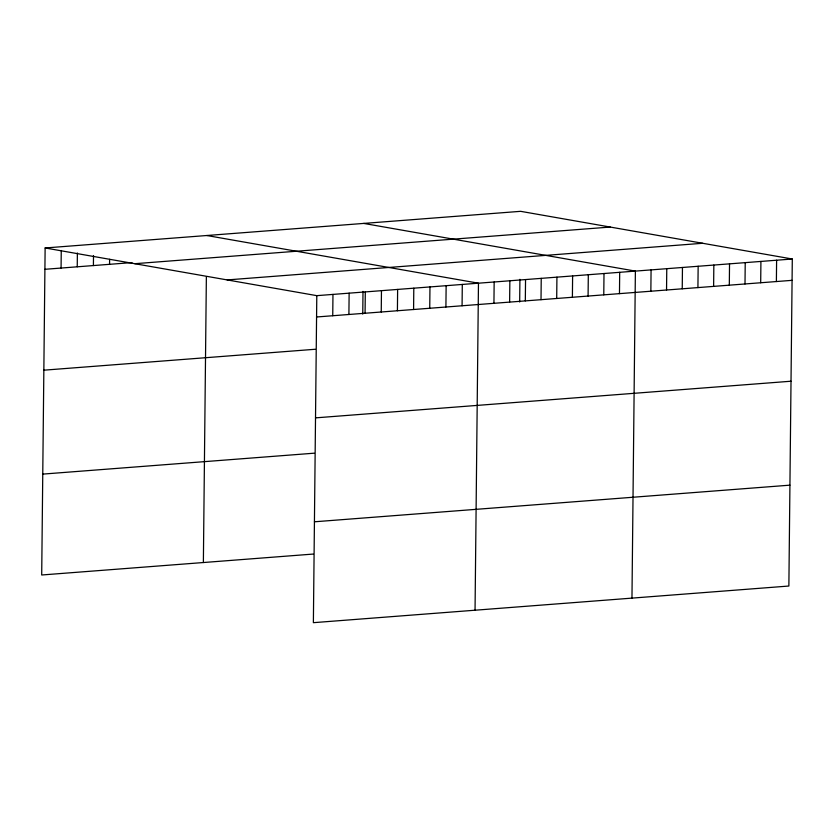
<?xml version="1.0" encoding="UTF-8"?>
<svg xmlns="http://www.w3.org/2000/svg" width="834" height="834" viewBox="0 0 834 834"><rect width="100%" height="100%" fill="white"/><g stroke="black" fill="none" stroke-linecap="round" stroke-linejoin="round"><path stroke-width="1.25" d="M45.13 247.969L316.795 295.653L313.376 622.675L788.87 586.031L792.3 259.009L520.625 211.325L45.13 247.969L41.7 574.991L313.209 554.068M61.07 268.058L61.257 250.492M77.239 266.807L77.385 253.004M93.398 265.566L93.512 255.527M109.567 264.315L109.619 259.301M203.371 562.533L206.363 277.013M332.745 315.742L332.964 294.412M348.904 314.491L349.133 293.161M362.759 314.105L362.998 291.4M365.073 313.25L365.302 291.921M381.242 311.999L381.461 290.67M397.411 310.759L397.63 289.429M413.581 309.508L413.8 288.178M429.739 308.267L429.969 286.927M445.909 307.016L446.138 285.687M462.078 305.776L462.297 284.436M475.046 610.217L478.466 283.195L206.79 235.511M493.937 303.315L494.155 281.986M509.626 302.106L509.855 280.777M519.676 302.012L519.916 279.317M525.316 300.897L525.545 279.567M541.016 299.687L541.235 278.358M556.705 298.478L556.924 277.149M572.395 297.269L572.614 275.939M588.085 296.06L588.314 274.73M603.774 294.85L604.004 273.521M619.474 293.641L619.693 272.311M631.964 598.124L635.383 271.102L363.707 223.418M650.854 291.222L651.073 269.893M666.543 290.013L666.773 268.684M682.233 288.804L682.462 267.474M697.922 287.594L698.152 266.265M713.623 286.385L713.841 265.056M729.312 285.176L729.531 263.846M745.002 283.967L745.221 262.637M760.691 282.757L760.921 261.428M776.381 281.548L776.61 260.218M44.9 269.299L131.96 262.595M134.774 263.7L610.279 227.056M227.15 279.922L702.645 243.278M316.795 295.653L792.3 259.009M316.576 316.983L792.081 280.339M43.848 370.181L315.356 349.258M315.523 417.865L791.018 381.221M42.753 474.108L314.272 453.185M314.428 521.792L789.934 485.159"/></g></svg>
